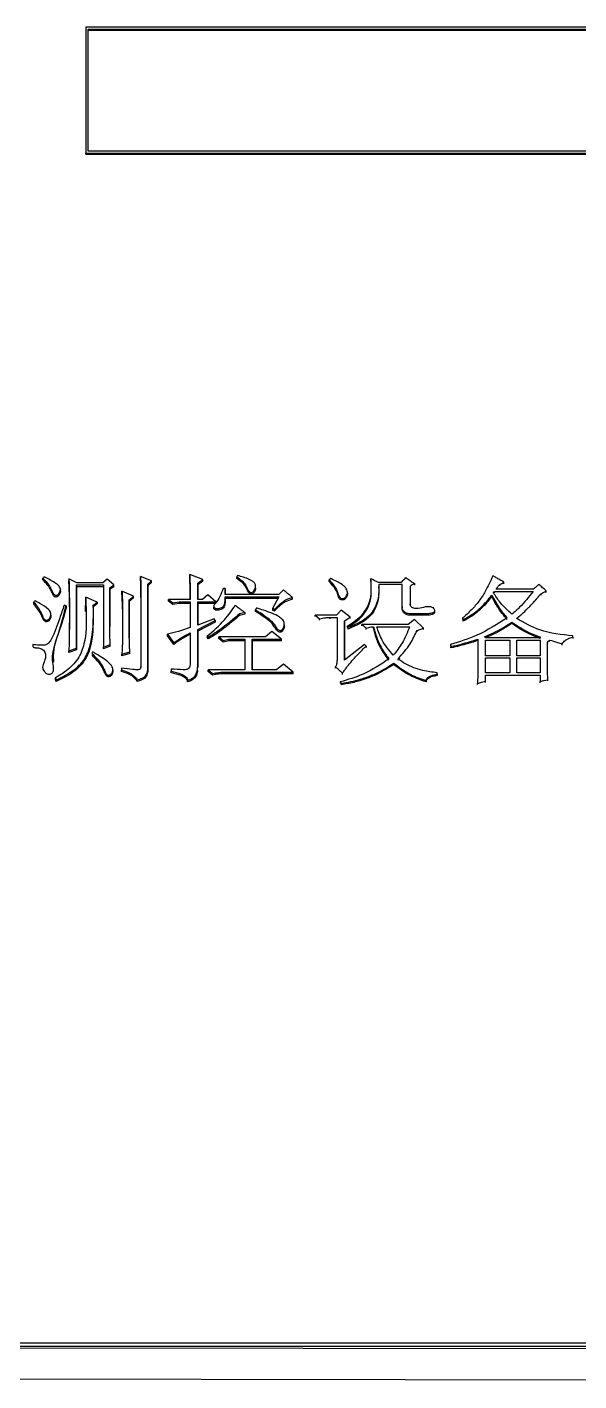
# Model space of a CAD drawing. Header units: millimetres. Extents: x 2404 to 4548, y 1024 to 2541.
# Drawn here: x 2931.29 to 2942.56, y 2223.2 to 2250.82 of the extents above; entities that cross this region are included whole.
import ezdxf

# ---------------------------------------------------------------- set-up
doc = ezdxf.new("R2010")
doc.units = ezdxf.units.MM

msp = doc.modelspace()

# ---------------------------------------------------------------- linework, layer by layer
at = {"color": 7, "linetype": 'Continuous', "lineweight": 25}
for p, q in [((2954.62, 2250.823), (2932.487, 2250.823)), ((2932.487, 2250.823), (2932.487, 2250.801)), ((2932.487, 2250.801), (2932.487, 2248.23)), ((2932.537, 2250.783), (2954.57, 2250.783)), ((2932.537, 2250.76), (2932.537, 2250.783)), ((2932.537, 2250.76), (2954.57, 2250.76)), ((2932.487, 2248.251), (2954.62, 2248.252)), ((2932.487, 2248.23), (2932.487, 2248.251)), ((2932.487, 2248.23), (2954.62, 2248.231)), ((2954.57, 2248.293), (2932.537, 2248.293)), ((2931.614, 2239.542), (2931.614, 2239.576)), ((2932.307, 2239.484), (2932.144, 2239.567)), ((2932.144, 2239.567), (2932.144, 2239.532)), ((2932.296, 2239.439), (2932.847, 2239.439)), ((2932.296, 2238.149), (2932.296, 2239.439)), ((2932.296, 2239.404), (2932.296, 2239.439)), ((2932.296, 2239.404), (2932.296, 2238.116)), ((2932.847, 2239.404), (2932.296, 2239.404)), ((2932.837, 2239.484), (2932.307, 2239.484)), ((2932.923, 2239.558), (2932.837, 2239.484)), ((2932.847, 2239.439), (2932.847, 2238.167)), ((2933.064, 2239.439), (2932.923, 2239.558)), ((2932.977, 2239.383), (2933.064, 2239.439)), ((2933.064, 2239.404), (2932.977, 2239.349)), ((2933.064, 2239.404), (2933.064, 2239.439)), ((2933.832, 2239.521), (2933.605, 2239.613)), ((2933.605, 2239.578), (2933.605, 2239.613)), ((2933.832, 2239.486), (2933.756, 2239.422)), ((2933.756, 2237.751), (2933.756, 2239.457)), ((2933.756, 2239.422), (2933.756, 2239.457)), ((2933.756, 2239.422), (2933.756, 2237.718)), ((2933.832, 2239.486), (2933.832, 2239.521)), ((2934.881, 2239.549), (2934.611, 2239.65)), ((2934.611, 2239.615), (2934.611, 2239.65)), ((2934.773, 2239.475), (2934.881, 2239.549)), ((2934.881, 2239.514), (2934.773, 2239.441)), ((2934.773, 2239.144), (2934.773, 2239.475)), ((2934.773, 2239.441), (2934.773, 2239.475)), ((2934.773, 2239.441), (2934.773, 2239.144)), ((2934.881, 2239.514), (2934.881, 2239.549)), ((2935.584, 2239.631), (2935.573, 2239.604)), ((2935.573, 2239.569), (2935.573, 2239.604)), ((2935.955, 2239.376), (2935.955, 2239.411)), ((2937.455, 2239.512), (2937.455, 2239.542)), ((2938.461, 2239.495), (2938.927, 2239.495)), ((2938.948, 2239.448), (2938.472, 2239.448)), ((2938.472, 2239.448), (2938.472, 2239.419)), ((2938.473, 2239.371), (2938.473, 2239.401)), ((2938.948, 2238.999), (2938.948, 2239.448)), ((2939.11, 2239.411), (2939.11, 2239.056)), ((2939.11, 2239.411), (2939.11, 2239.381)), ((2939.197, 2239.467), (2939.197, 2239.437)), ((2940.939, 2239.419), (2940.939, 2239.448)), ((2941.025, 2239.465), (2941.025, 2239.495)), ((2931.97, 2239.345), (2931.97, 2239.357)), ((2931.97, 2239.322), (2931.97, 2239.334)), ((2932.483, 2238.898), (2932.49, 2239.156)), ((2932.718, 2239.089), (2932.49, 2239.19)), ((2932.49, 2239.156), (2932.49, 2239.19)), ((2932.977, 2238.592), (2932.977, 2239.383)), ((2932.977, 2239.349), (2932.977, 2239.383)), ((2932.977, 2239.349), (2932.977, 2238.592)), ((2933.464, 2239.209), (2933.226, 2239.31)), ((2933.226, 2239.275), (2933.226, 2239.31)), ((2933.464, 2239.174), (2933.377, 2239.101)), ((2933.377, 2238.352), (2933.377, 2239.135)), ((2933.377, 2239.101), (2933.377, 2239.135)), ((2933.464, 2239.174), (2933.464, 2239.209)), ((2933.615, 2239.218), (2933.615, 2237.778)), ((2933.615, 2239.218), (2933.615, 2239.184)), ((2934.178, 2239.144), (2934.265, 2239.071)), ((2934.621, 2239.144), (2934.178, 2239.144)), ((2934.87, 2239.144), (2934.773, 2239.144)), ((2934.978, 2239.236), (2934.87, 2239.144)), ((2935.141, 2239.098), (2934.978, 2239.236)), ((2935.335, 2239.365), (2935.292, 2239.365)), ((2935.335, 2239.246), (2935.335, 2239.365)), ((2935.335, 2239.365), (2935.335, 2239.331)), ((2935.335, 2239.331), (2935.335, 2239.246)), ((2936.428, 2239.246), (2935.335, 2239.246)), ((2935.335, 2239.2), (2936.428, 2239.2)), ((2935.335, 2239.165), (2935.335, 2239.2)), ((2936.409, 2239.165), (2935.335, 2239.165)), ((2936.428, 2239.2), (2936.298, 2238.96)), ((2936.525, 2239.338), (2936.428, 2239.246)), ((2936.709, 2239.147), (2936.709, 2239.181)), ((2937.829, 2239.278), (2937.829, 2239.308)), ((2939.11, 2239.381), (2939.11, 2239.026)), ((2940.776, 2239.204), (2940.776, 2239.233)), ((2940.809, 2239.28), (2940.83, 2239.308)), ((2940.83, 2239.308), (2941.62, 2239.308)), ((2940.83, 2239.279), (2940.83, 2239.308)), ((2941.631, 2239.355), (2940.863, 2239.355)), ((2941.782, 2239.232), (2941.782, 2239.261)), ((2941.89, 2239.288), (2941.89, 2239.318)), ((2931.43, 2239.055), (2931.43, 2239.089)), ((2931.773, 2238.856), (2931.773, 2238.856)), ((2931.773, 2238.822), (2931.773, 2238.853)), ((2932.09, 2239.016), (2932.047, 2239.025)), ((2932.09, 2239.016), (2932.09, 2238.982)), ((2932.642, 2238.991), (2932.642, 2239.025)), ((2932.718, 2239.089), (2932.718, 2239.055)), ((2933.237, 2238.945), (2933.237, 2238.979)), ((2933.377, 2239.101), (2933.377, 2238.352)), ((2934.265, 2239.037), (2934.178, 2239.11)), ((2934.265, 2239.071), (2934.394, 2239.098)), ((2934.265, 2239.037), (2934.265, 2239.071)), ((2934.394, 2239.064), (2934.265, 2239.037)), ((2934.394, 2239.098), (2934.621, 2239.098)), ((2934.394, 2239.064), (2934.394, 2239.098)), ((2934.621, 2239.064), (2934.394, 2239.064)), ((2934.621, 2239.098), (2934.621, 2238.573)), ((2934.773, 2239.098), (2935.141, 2239.098)), ((2934.773, 2238.619), (2934.773, 2239.098)), ((2934.773, 2239.064), (2934.773, 2239.098)), ((2934.773, 2239.064), (2934.773, 2238.619)), ((2935.141, 2239.064), (2934.773, 2239.064)), ((2935.109, 2239.028), (2935.109, 2239.026)), ((2935.736, 2238.878), (2935.627, 2238.85)), ((2935.627, 2238.85), (2935.627, 2238.816)), ((2935.736, 2238.844), (2935.627, 2238.816)), ((2935.736, 2238.878), (2935.736, 2238.844)), ((2936.298, 2238.96), (2936.341, 2238.942)), ((2936.298, 2238.96), (2936.298, 2238.926)), ((2936.298, 2238.926), (2936.341, 2238.908)), ((2937.704, 2238.925), (2937.607, 2238.821)), ((2937.888, 2238.784), (2937.704, 2238.925)), ((2938.948, 2238.999), (2938.948, 2238.971)), ((2939.11, 2239.027), (2939.11, 2239.056)), ((2939.305, 2238.85), (2939.132, 2238.85)), ((2939.132, 2238.85), (2939.132, 2238.821)), ((2939.305, 2238.85), (2939.305, 2238.821)), ((2939.606, 2238.929), (2939.606, 2238.932)), ((2939.606, 2238.903), (2939.606, 2238.905)), ((2935.108, 2238.749), (2934.773, 2238.619)), ((2934.773, 2238.527), (2935.13, 2238.712)), ((2935.13, 2238.678), (2934.773, 2238.494)), ((2935.13, 2238.712), (2935.108, 2238.749)), ((2935.13, 2238.712), (2935.13, 2238.678)), ((2936.54, 2238.652), (2936.54, 2238.659)), ((2936.54, 2238.625), (2936.54, 2238.649)), ((2937.607, 2238.821), (2937.174, 2238.821)), ((2937.174, 2238.821), (2937.261, 2238.747)), ((2937.261, 2238.718), (2937.261, 2238.747)), ((2937.477, 2238.775), (2937.618, 2238.775)), ((2937.477, 2238.746), (2937.477, 2238.775)), ((2937.618, 2238.775), (2937.618, 2237.902)), ((2937.769, 2238.709), (2937.888, 2238.784)), ((2937.769, 2237.902), (2937.769, 2238.709)), ((2937.769, 2238.681), (2937.769, 2238.709)), ((2937.769, 2238.68), (2937.769, 2237.902)), ((2937.823, 2238.597), (2937.845, 2238.568)), ((2937.823, 2238.597), (2937.823, 2238.568)), ((2937.845, 2238.54), (2937.845, 2238.568)), ((2937.888, 2238.755), (2937.888, 2238.784)), ((2939.067, 2238.634), (2938.126, 2238.634)), ((2938.126, 2238.606), (2938.126, 2238.634)), ((2938.213, 2238.531), (2938.213, 2238.559)), ((2938.364, 2238.559), (2938.364, 2238.587)), ((2938.429, 2238.587), (2939.1, 2238.587)), ((2939.197, 2238.737), (2939.067, 2238.634)), ((2939.305, 2238.821), (2939.132, 2238.821)), ((2939.381, 2238.559), (2939.197, 2238.737)), ((2939.251, 2238.512), (2939.381, 2238.559)), ((2939.381, 2238.531), (2939.381, 2238.559)), ((2940.181, 2238.765), (2940.192, 2238.728)), ((2940.181, 2238.765), (2940.181, 2238.737)), ((2940.192, 2238.699), (2940.192, 2238.728)), ((2934.156, 2238.435), (2934.286, 2238.26)), ((2934.156, 2238.402), (2934.156, 2238.435)), ((2934.286, 2238.227), (2934.156, 2238.402)), ((2934.621, 2238.463), (2934.621, 2237.834)), ((2934.773, 2237.788), (2934.773, 2238.527)), ((2934.773, 2238.527), (2934.773, 2238.494)), ((2934.773, 2238.494), (2934.773, 2237.755)), ((2934.968, 2238.398), (2934.989, 2238.37)), ((2934.968, 2238.398), (2934.968, 2238.365)), ((2934.989, 2238.337), (2934.968, 2238.365)), ((2934.989, 2238.337), (2934.989, 2238.37)), ((2935.206, 2238.38), (2935.292, 2238.306)), ((2936.158, 2238.38), (2935.206, 2238.38)), ((2935.206, 2238.346), (2935.206, 2238.38)), ((2935.292, 2238.272), (2935.206, 2238.346)), ((2935.292, 2238.306), (2935.411, 2238.333)), ((2935.292, 2238.272), (2935.292, 2238.306)), ((2935.411, 2238.3), (2935.292, 2238.272)), ((2935.411, 2238.333), (2935.736, 2238.333)), ((2935.736, 2238.3), (2935.411, 2238.3)), ((2935.887, 2238.333), (2936.482, 2238.333)), ((2935.887, 2238.3), (2935.887, 2238.333)), ((2936.482, 2238.3), (2935.887, 2238.3)), ((2936.287, 2238.49), (2936.158, 2238.38)), ((2936.482, 2238.333), (2936.287, 2238.49)), ((2936.482, 2238.3), (2936.482, 2238.333)), ((2939.251, 2238.484), (2939.251, 2238.512)), ((2940.495, 2238.334), (2940.495, 2237.808)), ((2940.657, 2238.362), (2940.625, 2238.381)), ((2940.647, 2238.315), (2941.144, 2238.315)), ((2940.647, 2237.996), (2940.647, 2238.315)), ((2940.647, 2238.287), (2940.647, 2238.315)), ((2941.739, 2238.362), (2940.657, 2238.362)), ((2941.144, 2238.315), (2941.144, 2237.996)), ((2941.285, 2238.315), (2941.761, 2238.315)), ((2941.285, 2237.996), (2941.285, 2238.315)), ((2941.285, 2238.287), (2941.285, 2238.315)), ((2941.761, 2238.315), (2941.761, 2237.996)), ((2941.912, 2238.278), (2941.955, 2238.315)), ((2941.955, 2238.287), (2941.955, 2238.315)), ((2942.431, 2238.371), (2942.431, 2238.4)), ((2942.431, 2238.372), (2942.431, 2238.4)), ((2942.431, 2238.371), (2942.431, 2238.344)), ((2932.144, 2238.093), (2932.296, 2238.149)), ((2932.296, 2238.116), (2932.144, 2238.06)), ((2932.144, 2238.06), (2932.144, 2238.093)), ((2932.296, 2238.116), (2932.296, 2238.149)), ((2932.847, 2238.167), (2932.988, 2238.222)), ((2932.988, 2238.189), (2932.847, 2238.134)), ((2932.847, 2238.134), (2932.847, 2238.167)), ((2932.988, 2238.189), (2932.988, 2238.222)), ((2933.226, 2238.028), (2933.388, 2238.075)), ((2933.388, 2238.042), (2933.226, 2237.996)), ((2933.226, 2237.996), (2933.226, 2238.028)), ((2933.388, 2238.042), (2933.388, 2238.075)), ((2934.286, 2238.227), (2934.286, 2238.26)), ((2938.18, 2238.221), (2937.769, 2237.902)), ((2938.213, 2238.193), (2938.18, 2238.221)), ((2938.213, 2238.193), (2938.213, 2238.165)), ((2939.933, 2238.221), (2939.943, 2238.184)), ((2939.943, 2238.156), (2939.943, 2238.184)), ((2941.912, 2237.789), (2941.912, 2238.278)), ((2941.912, 2238.278), (2941.912, 2238.25)), ((2942.215, 2238.212), (2942.215, 2238.24)), ((2933.03, 2237.755), (2933.03, 2237.762)), ((2933.215, 2237.741), (2933.215, 2237.704)), ((2933.215, 2237.741), (2933.215, 2237.709)), ((2933.615, 2237.746), (2933.615, 2237.778)), ((2933.756, 2237.718), (2933.756, 2237.751)), ((2934.773, 2237.755), (2934.773, 2237.788)), ((2936.525, 2237.825), (2936.385, 2237.704)), ((2936.72, 2237.658), (2936.525, 2237.825)), ((2937.585, 2237.77), (2937.726, 2237.638)), ((2937.585, 2237.743), (2937.585, 2237.77)), ((2938.775, 2237.818), (2938.775, 2237.845)), ((2938.898, 2237.944), (2938.862, 2237.902)), ((2941.144, 2237.996), (2940.647, 2237.996)), ((2940.647, 2237.949), (2941.144, 2237.949)), ((2940.647, 2237.648), (2940.647, 2237.949)), ((2940.647, 2237.922), (2940.647, 2237.949)), ((2941.144, 2237.949), (2941.144, 2237.648)), ((2941.761, 2237.996), (2941.285, 2237.996)), ((2941.285, 2237.949), (2941.761, 2237.949)), ((2941.285, 2237.648), (2941.285, 2237.949)), ((2941.285, 2237.922), (2941.285, 2237.949)), ((2941.761, 2237.949), (2941.761, 2237.648)), ((2931.863, 2237.538), (2931.885, 2237.5)), ((2931.863, 2237.538), (2931.863, 2237.505)), ((2931.863, 2237.505), (2931.885, 2237.468)), ((2931.885, 2237.468), (2931.885, 2237.5)), ((2933.215, 2237.672), (2933.215, 2237.704)), ((2933.54, 2237.468), (2933.54, 2237.5)), ((2934.232, 2237.723), (2934.232, 2237.677)), ((2934.232, 2237.723), (2934.232, 2237.691)), ((2934.232, 2237.644), (2934.232, 2237.677)), ((2934.567, 2237.459), (2934.567, 2237.491)), ((2934.771, 2237.689), (2934.771, 2237.722)), ((2934.989, 2237.704), (2935.076, 2237.63)), ((2935.736, 2237.704), (2934.989, 2237.704)), ((2934.989, 2237.672), (2934.989, 2237.704)), ((2935.076, 2237.598), (2934.989, 2237.672)), ((2935.076, 2237.598), (2935.076, 2237.63)), ((2935.292, 2237.658), (2936.72, 2237.658)), ((2935.292, 2237.626), (2935.292, 2237.658)), ((2936.72, 2237.626), (2935.292, 2237.626)), ((2936.385, 2237.704), (2935.887, 2237.704)), ((2936.72, 2237.626), (2936.72, 2237.658)), ((2937.683, 2237.459), (2937.704, 2237.431)), ((2937.683, 2237.459), (2937.683, 2237.433)), ((2937.726, 2237.612), (2937.726, 2237.638)), ((2939.435, 2237.461), (2939.435, 2237.488)), ((2939.662, 2237.619), (2939.662, 2237.648)), ((2939.662, 2237.621), (2939.662, 2237.648)), ((2939.662, 2237.619), (2939.662, 2237.593)), ((2941.144, 2237.648), (2940.647, 2237.648)), ((2940.647, 2237.601), (2941.761, 2237.601)), ((2940.647, 2237.478), (2940.647, 2237.601)), ((2940.647, 2237.574), (2940.647, 2237.601)), ((2940.647, 2237.452), (2940.647, 2237.478)), ((2941.761, 2237.648), (2941.285, 2237.648)), ((2941.761, 2237.601), (2941.761, 2237.469)), ((2941.761, 2237.442), (2941.761, 2237.469)), ((2941.923, 2237.48), (2941.923, 2237.506)), ((2937.704, 2237.405), (2937.704, 2237.431)), ((2940.484, 2237.405), (2940.484, 2237.431)), ((2920.32, 2223.971), (2956.088, 2223.971)), ((2919.16, 2223.89), (2955.897, 2223.838)), ((2955.99, 2223.903), (2920.32, 2223.902)), ((2954.53, 2223.197), (2919.147, 2223.246))]:
    msp.add_line(p, q, dxfattribs=at)
at = {"color": 7, "linetype": 'Continuous', "lineweight": 25, "flags": 128}
for points in [[(2931.636, 2239.604), (2931.63, 2239.597), (2931.622, 2239.587), (2931.614, 2239.576)], [(2937.488, 2239.57), (2937.472, 2239.556), (2937.455, 2239.542)], [(2940.939, 2239.448), (2940.982, 2239.472), (2941.025, 2239.495)], [(2931.452, 2239.117), (2931.447, 2239.11), (2931.438, 2239.1), (2931.43, 2239.089)], [(2934.178, 2239.11), (2934.178, 2239.119), (2934.178, 2239.127), (2934.178, 2239.144)], [(2941.782, 2239.261), (2941.826, 2239.284), (2941.858, 2239.301), (2941.89, 2239.318)], [(2931.772, 2238.822), (2931.773, 2238.78), (2931.757, 2238.737), (2931.735, 2238.708), (2931.717, 2238.695), (2931.694, 2238.688), (2931.674, 2238.689), (2931.652, 2238.697), (2931.635, 2238.711), (2931.618, 2238.739), (2931.558, 2238.88), (2931.43, 2239.055), (2931.43, 2239.055)], [(2935.952, 2238.899), (2935.952, 2238.916), (2935.952, 2238.933)], [(2936.341, 2238.908), (2936.341, 2238.925), (2936.341, 2238.942)], [(2937.174, 2238.793), (2937.174, 2238.8), (2937.174, 2238.807), (2937.174, 2238.821)], [(2941.187, 2238.653), (2941.187, 2238.66), (2941.187, 2238.667), (2941.187, 2238.681)], [(2935.411, 2238.3), (2935.411, 2238.308), (2935.411, 2238.317), (2935.411, 2238.333)], [(2941.772, 2238.371), (2941.755, 2238.367), (2941.739, 2238.362)], [(2932.631, 2238.075), (2932.626, 2238.068), (2932.618, 2238.057), (2932.61, 2238.047)], [(2939.933, 2238.221), (2939.933, 2238.21), (2939.933, 2238.201), (2939.933, 2238.194)], [(2940.484, 2237.431), (2940.565, 2237.455), (2940.647, 2237.478)], [(2941.761, 2237.469), (2941.842, 2237.488), (2941.923, 2237.506)]]:
    msp.add_lwpolyline(points, dxfattribs=at)
at = {"color": 7, "linetype": 'Continuous', "lineweight": 25}
for points, knots in [([(2932.487, 2250.823), (2932.487, 2250.568), (2932.487, 2250.057), (2932.487, 2249.2), (2932.487, 2248.596), (2932.487, 2248.251)], [0, 0, 0, 0, 0.300081, 0.600162, 1, 1, 1, 1]), ([(2932.537, 2248.293), (2932.537, 2248.552), (2932.537, 2249.07), (2932.537, 2249.9), (2932.537, 2250.469), (2932.537, 2250.783)], [0, 0, 0, 0, 0.309921, 0.619841, 1, 1, 1, 1]), ([(2932.537, 2248.293), (2932.537, 2248.495), (2932.537, 2248.905), (2932.537, 2249.73), (2932.537, 2250.348), (2932.537, 2250.76)], [0, 0, 0, 0, 0.2437907, 0.495918, 1, 1, 1, 1]), ([(2931.614, 2239.576), (2931.644, 2239.546), (2931.699, 2239.488), (2931.768, 2239.392), (2931.803, 2239.312), (2931.824, 2239.26), (2931.84, 2239.24), (2931.857, 2239.231), (2931.877, 2239.227), (2931.897, 2239.229), (2931.919, 2239.239), (2931.944, 2239.263), (2931.962, 2239.297), (2931.973, 2239.338), (2931.966, 2239.379), (2931.933, 2239.436), (2931.853, 2239.489), (2931.749, 2239.549), (2931.674, 2239.586), (2931.636, 2239.604)], [0, 0, 0, 0, 0.120486, 0.230168, 0.339823, 0.374602, 0.392982, 0.411577, 0.427593, 0.446559, 0.467306, 0.493913, 0.542941, 0.579847, 0.61702, 0.661529, 0.765546, 0.882403, 1, 1, 1, 1]), ([(2931.969, 2239.322), (2931.969, 2239.321), (2931.974, 2239.307), (2931.966, 2239.272), (2931.948, 2239.235), (2931.924, 2239.208), (2931.903, 2239.196), (2931.88, 2239.192), (2931.859, 2239.195), (2931.842, 2239.204), (2931.818, 2239.231), (2931.788, 2239.333), (2931.711, 2239.442), (2931.636, 2239.519), (2931.614, 2239.542)], [0, 0, 0, 0, 0.0055612, 0.0706638, 0.1676367, 0.2085209, 0.2434023, 0.2783337, 0.313115, 0.3400719, 0.3669681, 0.4836117, 0.8508324, 1, 1, 1, 1]), ([(2932.144, 2239.567), (2932.145, 2239.557), (2932.145, 2239.542), (2932.145, 2239.522), (2932.146, 2239.507), (2932.146, 2239.492), (2932.146, 2239.477), (2932.147, 2239.462), (2932.147, 2239.45), (2932.147, 2239.44), (2932.147, 2239.432), (2932.148, 2239.425), (2932.148, 2239.417), (2932.148, 2239.41), (2932.148, 2239.403), (2932.148, 2239.395), (2932.149, 2239.38), (2932.15, 2239.328), (2932.151, 2239.268), (2932.152, 2239.208), (2932.153, 2239.178), (2932.153, 2239.138), (2932.154, 2239.088), (2932.155, 2239.028), (2932.155, 2238.968), (2932.155, 2238.908), (2932.155, 2238.848), (2932.155, 2238.788), (2932.155, 2238.728), (2932.154, 2238.668), (2932.154, 2238.607), (2932.153, 2238.547), (2932.152, 2238.487), (2932.151, 2238.427), (2932.15, 2238.377), (2932.149, 2238.337), (2932.149, 2238.307), (2932.148, 2238.277), (2932.147, 2238.246), (2932.147, 2238.206), (2932.146, 2238.17), (2932.145, 2238.129), (2932.145, 2238.108), (2932.144, 2238.093)], [0, 0, 0, 0, 0.0203708, 0.0305563, 0.0407417, 0.0509271, 0.0611126, 0.071298, 0.0814834, 0.0865761, 0.0916688, 0.0967616, 0.1018543, 0.106947, 0.1120397, 0.1171324, 0.1222251, 0.142596, 0.2240796, 0.2444504, 0.2648213, 0.2851921, 0.3259339, 0.3666757, 0.4074174, 0.4481592, 0.488901, 0.5296427, 0.5703845, 0.6111262, 0.651868, 0.6926097, 0.7333515, 0.7740932, 0.8148349, 0.8352058, 0.8555767, 0.8759475, 0.8963184, 0.9166892, 0.9583446, 0.9687584, 1, 1, 1, 1]), ([(2932.149, 2239.305), (2932.148, 2239.34), (2932.147, 2239.415), (2932.145, 2239.491), (2932.144, 2239.532)], [0, 0, 0, 0, 0.455718, 1, 1, 1, 1]), ([(2933.605, 2239.613), (2933.607, 2239.574), (2933.612, 2239.495), (2933.615, 2239.363), (2933.615, 2239.271), (2933.615, 2239.218)], [0, 0, 0, 0, 0.299228, 0.598476, 1, 1, 1, 1]), ([(2933.615, 2239.184), (2933.615, 2239.223), (2933.615, 2239.302), (2933.613, 2239.434), (2933.608, 2239.526), (2933.605, 2239.578)], [0, 0, 0, 0, 0.299614, 0.599241, 1, 1, 1, 1]), ([(2933.756, 2239.457), (2933.769, 2239.468), (2933.794, 2239.489), (2933.819, 2239.511), (2933.832, 2239.521)], [0, 0, 0, 0, 0.499999, 1, 1, 1, 1]), ([(2934.611, 2239.65), (2934.614, 2239.561), (2934.62, 2239.433), (2934.621, 2239.265), (2934.621, 2239.185), (2934.621, 2239.144)], [0, 0, 0, 0, 0.525139, 0.762561, 1, 1, 1, 1]), ([(2934.621, 2239.144), (2934.621, 2239.177), (2934.621, 2239.254), (2934.619, 2239.411), (2934.614, 2239.535), (2934.611, 2239.615)], [0, 0, 0, 0, 0.209271, 0.491301, 1, 1, 1, 1]), ([(2935.573, 2239.604), (2935.641, 2239.554), (2935.742, 2239.48), (2935.789, 2239.36), (2935.817, 2239.312), (2935.835, 2239.297), (2935.852, 2239.288), (2935.871, 2239.284), (2935.887, 2239.287), (2935.905, 2239.299), (2935.932, 2239.332), (2935.953, 2239.378), (2935.957, 2239.426), (2935.949, 2239.459), (2935.923, 2239.493), (2935.83, 2239.559), (2935.707, 2239.598), (2935.606, 2239.625), (2935.584, 2239.631)], [0, 0, 0, 0, 0.227643, 0.340918, 0.369432, 0.383636, 0.40814, 0.421602, 0.435183, 0.450932, 0.481252, 0.554321, 0.592682, 0.621741, 0.650784, 0.712011, 0.938181, 1, 1, 1, 1]), ([(2935.954, 2239.376), (2935.952, 2239.361), (2935.947, 2239.323), (2935.922, 2239.283), (2935.897, 2239.259), (2935.881, 2239.251), (2935.866, 2239.25), (2935.847, 2239.255), (2935.827, 2239.268), (2935.792, 2239.311), (2935.764, 2239.406), (2935.672, 2239.498), (2935.601, 2239.549), (2935.573, 2239.569)], [0, 0, 0, 0, 0.07582, 0.1920225, 0.2269507, 0.2494281, 0.2720712, 0.3002624, 0.3412801, 0.3833768, 0.5728284, 0.8321438, 1, 1, 1, 1]), ([(2937.455, 2239.542), (2937.492, 2239.501), (2937.567, 2239.418), (2937.636, 2239.295), (2937.653, 2239.2), (2937.688, 2239.169), (2937.711, 2239.161), (2937.737, 2239.161), (2937.765, 2239.17), (2937.793, 2239.19), (2937.816, 2239.222), (2937.833, 2239.265), (2937.83, 2239.316), (2937.805, 2239.372), (2937.709, 2239.465), (2937.593, 2239.524), (2937.5, 2239.564), (2937.488, 2239.57)], [0, 0, 0, 0, 0.147264, 0.295549, 0.379238, 0.397703, 0.416178, 0.440331, 0.464931, 0.490583, 0.529382, 0.57023, 0.614805, 0.662848, 0.734386, 0.964893, 1, 1, 1, 1]), ([(2937.828, 2239.278), (2937.829, 2239.276), (2937.835, 2239.259), (2937.829, 2239.223), (2937.81, 2239.181), (2937.783, 2239.151), (2937.754, 2239.136), (2937.726, 2239.131), (2937.701, 2239.134), (2937.682, 2239.143), (2937.663, 2239.164), (2937.644, 2239.214), (2937.62, 2239.298), (2937.552, 2239.405), (2937.49, 2239.473), (2937.455, 2239.512)], [0, 0, 0, 0, 0.007427, 0.08003, 0.156119, 0.209437, 0.252123, 0.294833, 0.329859, 0.356953, 0.384034, 0.449164, 0.593735, 0.772907, 1, 1, 1, 1]), ([(2937.823, 2238.597), (2937.921, 2238.659), (2938.113, 2238.781), (2938.335, 2239.122), (2938.319, 2239.401), (2938.31, 2239.57)], [0, 0, 0, 0, 0.29142, 0.569226, 1, 1, 1, 1]), ([(2937.823, 2238.568), (2937.921, 2238.63), (2938.113, 2238.752), (2938.335, 2239.093), (2938.319, 2239.371), (2938.31, 2239.54)], [0, 0, 0, 0, 0.291558, 0.569369, 1, 1, 1, 1]), ([(2938.472, 2239.448), (2938.472, 2239.344), (2938.472, 2239.134), (2938.297, 2238.762), (2938.018, 2238.643), (2937.845, 2238.568)], [0, 0, 0, 0, 0.271711, 0.545564, 1, 1, 1, 1]), ([(2938.472, 2239.418), (2938.472, 2239.314), (2938.472, 2239.104), (2938.297, 2238.733), (2938.018, 2238.614), (2937.845, 2238.54)], [0, 0, 0, 0, 0.27158, 0.545365, 1, 1, 1, 1]), ([(2938.31, 2239.57), (2938.325, 2239.563), (2938.354, 2239.548), (2938.405, 2239.523), (2938.441, 2239.505), (2938.461, 2239.495)], [0, 0, 0, 0, 0.293208, 0.586415, 1, 1, 1, 1]), ([(2938.927, 2239.495), (2938.938, 2239.506), (2938.961, 2239.528), (2938.993, 2239.559), (2939.014, 2239.579), (2939.024, 2239.588)], [0, 0, 0, 0, 0.365746, 0.682872, 1, 1, 1, 1]), ([(2939.024, 2239.588), (2939.053, 2239.568), (2939.11, 2239.528), (2939.168, 2239.487), (2939.197, 2239.467)], [0, 0, 0, 0, 0.4999994, 1, 1, 1, 1]), ([(2939.197, 2239.467), (2939.183, 2239.458), (2939.154, 2239.439), (2939.125, 2239.42), (2939.11, 2239.411)], [0, 0, 0, 0, 0.5, 1, 1, 1, 1]), ([(2940.798, 2239.626), (2940.75, 2239.517), (2940.671, 2239.338), (2940.518, 2239.107), (2940.363, 2238.925), (2940.242, 2238.819), (2940.181, 2238.765)], [0, 0, 0, 0, 0.33491, 0.554084, 0.775731, 1, 1, 1, 1]), ([(2941.025, 2239.495), (2940.996, 2239.512), (2940.944, 2239.542), (2940.868, 2239.585), (2940.821, 2239.612), (2940.798, 2239.626)], [0, 0, 0, 0, 0.380657, 0.690329, 1, 1, 1, 1]), ([(2940.863, 2239.355), (2940.875, 2239.371), (2940.901, 2239.402), (2940.926, 2239.433), (2940.939, 2239.448)], [0, 0, 0, 0, 0.499997, 1, 1, 1, 1]), ([(2941.739, 2239.448), (2941.721, 2239.433), (2941.685, 2239.402), (2941.649, 2239.371), (2941.631, 2239.355)], [0, 0, 0, 0, 0.500001, 1, 1, 1, 1]), ([(2941.89, 2239.318), (2941.865, 2239.339), (2941.815, 2239.383), (2941.764, 2239.427), (2941.739, 2239.448)], [0, 0, 0, 0, 0.5, 1, 1, 1, 1]), ([(2931.43, 2239.089), (2931.482, 2239.027), (2931.558, 2238.933), (2931.602, 2238.81), (2931.625, 2238.756), (2931.643, 2238.735), (2931.664, 2238.724), (2931.686, 2238.721), (2931.709, 2238.724), (2931.731, 2238.736), (2931.755, 2238.763), (2931.774, 2238.804), (2931.776, 2238.854), (2931.761, 2238.901), (2931.694, 2238.98), (2931.583, 2239.046), (2931.486, 2239.099), (2931.452, 2239.117)], [0, 0, 0, 0, 0.226353, 0.339206, 0.374163, 0.395072, 0.416138, 0.435558, 0.45699, 0.476776, 0.506219, 0.555776, 0.604139, 0.64694, 0.693735, 0.894302, 1, 1, 1, 1]), ([(2932.49, 2239.19), (2932.492, 2239.08), (2932.497, 2238.763), (2932.502, 2238.331), (2932.345, 2237.918), (2932.112, 2237.694), (2931.939, 2237.585), (2931.863, 2237.538)], [0, 0, 0, 0, 0.178231, 0.509536, 0.685642, 0.862667, 1, 1, 1, 1]), ([(2932.149, 2239.316), (2932.151, 2239.159), (2932.155, 2238.914), (2932.152, 2238.627), (2932.151, 2238.497), (2932.151, 2238.467), (2932.151, 2238.464), (2932.151, 2238.464), (2932.151, 2238.464)], [0, 0, 0, 0, 0.55345, 0.867203, 0.980365, 0.994237, 0.998832, 1, 1, 1, 1]), ([(2933.226, 2239.31), (2933.229, 2239.274), (2933.234, 2239.202), (2933.236, 2239.091), (2933.237, 2239.016), (2933.237, 2238.979)], [0, 0, 0, 0, 0.321919, 0.660869, 1, 1, 1, 1]), ([(2933.237, 2238.945), (2933.237, 2238.98), (2933.236, 2239.053), (2933.233, 2239.164), (2933.228, 2239.238), (2933.226, 2239.275)], [0, 0, 0, 0, 0.322349, 0.661088, 1, 1, 1, 1]), ([(2933.377, 2239.135), (2933.39, 2239.146), (2933.41, 2239.163), (2933.439, 2239.188), (2933.456, 2239.202), (2933.464, 2239.209)], [0, 0, 0, 0, 0.428366, 0.714182, 1, 1, 1, 1]), ([(2935.292, 2239.365), (2935.25, 2239.256), (2935.203, 2239.137), (2935.112, 2239.035), (2935.099, 2239.012), (2935.1, 2238.992), (2935.108, 2238.979), (2935.12, 2238.969), (2935.143, 2238.957), (2935.181, 2238.954), (2935.226, 2238.962), (2935.267, 2238.979), (2935.308, 2239.007), (2935.329, 2239.057), (2935.333, 2239.123), (2935.334, 2239.171), (2935.335, 2239.2)], [0, 0, 0, 0, 0.4106821, 0.448949, 0.4854413, 0.5017381, 0.5185591, 0.5366257, 0.5556421, 0.6082136, 0.6598889, 0.7105938, 0.7607915, 0.8279721, 0.8949904, 1, 1, 1, 1]), ([(2935.335, 2239.165), (2935.334, 2239.128), (2935.333, 2239.077), (2935.325, 2239.011), (2935.305, 2238.971), (2935.267, 2238.945), (2935.226, 2238.928), (2935.181, 2238.92), (2935.143, 2238.923), (2935.12, 2238.935), (2935.108, 2238.945), (2935.1, 2238.958), (2935.099, 2238.976), (2935.106, 2238.987), (2935.11, 2238.994)], [0, 0, 0, 0, 0.245823, 0.342709, 0.440308, 0.532677, 0.626007, 0.721139, 0.817923, 0.852922, 0.886162, 0.917099, 0.947064, 1, 1, 1, 1]), ([(2936.341, 2238.942), (2936.376, 2238.977), (2936.433, 2239.036), (2936.523, 2239.106), (2936.608, 2239.161), (2936.675, 2239.174), (2936.709, 2239.181)], [0, 0, 0, 0, 0.3344154, 0.5531384, 0.7747372, 1, 1, 1, 1]), ([(2936.709, 2239.147), (2936.658, 2239.133), (2936.574, 2239.111), (2936.481, 2239.04), (2936.408, 2238.977), (2936.363, 2238.931), (2936.341, 2238.908)], [0, 0, 0, 0, 0.345362, 0.565607, 0.783612, 1, 1, 1, 1]), ([(2936.709, 2239.181), (2936.684, 2239.202), (2936.641, 2239.239), (2936.58, 2239.291), (2936.543, 2239.322), (2936.525, 2239.338)], [0, 0, 0, 0, 0.407162, 0.703581, 1, 1, 1, 1]), ([(2940.192, 2238.728), (2940.271, 2238.773), (2940.399, 2238.848), (2940.555, 2238.979), (2940.675, 2239.1), (2940.743, 2239.189), (2940.776, 2239.233)], [0, 0, 0, 0, 0.345122, 0.565624, 0.783909, 1, 1, 1, 1]), ([(2940.776, 2239.204), (2940.723, 2239.136), (2940.635, 2239.024), (2940.485, 2238.888), (2940.345, 2238.785), (2940.243, 2238.728), (2940.192, 2238.699)], [0, 0, 0, 0, 0.334608, 0.554057, 0.775918, 1, 1, 1, 1]), ([(2940.776, 2239.233), (2940.825, 2239.14), (2940.912, 2238.974), (2941.035, 2238.829), (2941.09, 2238.765)], [0, 0, 0, 0, 0.556747, 1, 1, 1, 1]), ([(2941.09, 2238.736), (2941.021, 2238.818), (2940.899, 2238.964), (2940.814, 2239.131), (2940.776, 2239.204)], [0, 0, 0, 0, 0.563004, 1, 1, 1, 1]), ([(2941.187, 2238.84), (2941.106, 2238.915), (2940.962, 2239.048), (2940.855, 2239.21), (2940.809, 2239.28)], [0, 0, 0, 0, 0.56355, 1, 1, 1, 1]), ([(2941.62, 2239.308), (2941.577, 2239.252), (2941.492, 2239.139), (2941.348, 2238.981), (2941.241, 2238.887), (2941.187, 2238.84)], [0, 0, 0, 0, 0.334945, 0.666198, 1, 1, 1, 1]), ([(2941.285, 2238.756), (2941.287, 2238.758), (2941.291, 2238.761), (2941.295, 2238.765), (2941.3, 2238.768), (2941.305, 2238.772), (2941.31, 2238.776), (2941.313, 2238.779), (2941.318, 2238.783), (2941.323, 2238.787), (2941.327, 2238.79), (2941.331, 2238.793), (2941.334, 2238.796), (2941.339, 2238.8), (2941.345, 2238.805), (2941.351, 2238.81), (2941.359, 2238.817), (2941.383, 2238.837), (2941.441, 2238.89), (2941.501, 2238.95), (2941.577, 2239.028), (2941.62, 2239.075), (2941.656, 2239.115), (2941.664, 2239.124), (2941.672, 2239.133), (2941.68, 2239.143), (2941.686, 2239.149), (2941.692, 2239.156), (2941.699, 2239.165), (2941.707, 2239.174), (2941.715, 2239.183), (2941.721, 2239.19), (2941.726, 2239.196), (2941.73, 2239.2), (2941.734, 2239.205), (2941.738, 2239.21), (2941.742, 2239.214), (2941.745, 2239.218), (2941.749, 2239.222), (2941.753, 2239.227), (2941.756, 2239.231), (2941.759, 2239.235), (2941.762, 2239.238), (2941.766, 2239.243), (2941.77, 2239.247), (2941.774, 2239.252), (2941.778, 2239.256), (2941.781, 2239.259), (2941.782, 2239.261)], [0, 0, 0, 0, 0.012754, 0.019131, 0.0255081, 0.0382621, 0.0446391, 0.0510162, 0.0573932, 0.0701472, 0.0765243, 0.0829013, 0.0892783, 0.0956553, 0.1084094, 0.1211635, 0.1275405, 0.1530491, 0.2551015, 0.4592227, 0.5102396, 0.714344, 0.727098, 0.7398521, 0.7653602, 0.7781143, 0.7908683, 0.8036224, 0.8163764, 0.8418845, 0.8546386, 0.8673926, 0.8801467, 0.8865237, 0.8929007, 0.9056548, 0.9120318, 0.9184088, 0.9247859, 0.9375399, 0.9439169, 0.950294, 0.956671, 0.963048, 0.975802, 0.9821791, 0.9885561, 1, 1, 1, 1]), ([(2932.047, 2239.025), (2932.016, 2238.938), (2931.933, 2238.705), (2931.847, 2238.443), (2931.747, 2238.266), (2931.699, 2238.225), (2931.628, 2238.204), (2931.529, 2238.21), (2931.449, 2238.218), (2931.409, 2238.222)], [0, 0, 0, 0, 0.239125, 0.645779, 0.717633, 0.759609, 0.801685, 0.898672, 1, 1, 1, 1]), ([(2931.409, 2238.186), (2931.409, 2238.183), (2931.411, 2238.177), (2931.416, 2238.17), (2931.429, 2238.163), (2931.451, 2238.159), (2931.497, 2238.156), (2931.552, 2238.153), (2931.608, 2238.126), (2931.642, 2238.09), (2931.665, 2238.039), (2931.673, 2237.969), (2931.652, 2237.889), (2931.619, 2237.823), (2931.605, 2237.766), (2931.613, 2237.718), (2931.641, 2237.672), (2931.677, 2237.637), (2931.718, 2237.618), (2931.749, 2237.615), (2931.778, 2237.623), (2931.801, 2237.639), (2931.819, 2237.662), (2931.832, 2237.692), (2931.834, 2237.775), (2931.781, 2237.962), (2931.918, 2238.4), (2932.02, 2238.764), (2932.09, 2239.016)], [0, 0, 0, 0, 0.003564, 0.007141, 0.011667, 0.022281, 0.03379, 0.068951, 0.089643, 0.110396, 0.130498, 0.162022, 0.201668, 0.236438, 0.25911, 0.277, 0.29888, 0.327265, 0.340596, 0.354041, 0.36589, 0.376926, 0.38899, 0.402933, 0.419058, 0.496673, 0.653151, 1, 1, 1, 1]), ([(2932.09, 2238.982), (2932.064, 2238.88), (2931.982, 2238.569), (2931.814, 2238.205), (2931.826, 2237.925), (2931.828, 2237.863)], [0, 0, 0, 0, 0.274566, 0.839435, 1, 1, 1, 1]), ([(2931.885, 2237.5), (2931.987, 2237.552), (2932.193, 2237.655), (2932.453, 2237.872), (2932.65, 2238.345), (2932.646, 2238.734), (2932.642, 2239.025)], [0, 0, 0, 0, 0.180959, 0.363243, 0.524232, 1, 1, 1, 1]), ([(2932.642, 2238.991), (2932.641, 2238.882), (2932.64, 2238.555), (2932.611, 2238.125), (2932.362, 2237.743), (2932.117, 2237.58), (2931.939, 2237.494), (2931.885, 2237.468)], [0, 0, 0, 0, 0.1807563, 0.5448051, 0.6870336, 0.9056782, 1, 1, 1, 1]), ([(2932.642, 2239.025), (2932.655, 2239.036), (2932.68, 2239.057), (2932.705, 2239.079), (2932.718, 2239.089)], [0, 0, 0, 0, 0.5, 1, 1, 1, 1]), ([(2932.718, 2239.055), (2932.705, 2239.044), (2932.68, 2239.023), (2932.655, 2239.001), (2932.642, 2238.991)], [0, 0, 0, 0, 0.5, 1, 1, 1, 1]), ([(2933.237, 2238.979), (2933.237, 2238.798), (2933.237, 2238.589), (2933.237, 2238.379), (2933.237, 2238.352)], [0, 0, 0, 0, 0.868151, 1, 1, 1, 1]), ([(2934.968, 2238.398), (2935.092, 2238.503), (2935.311, 2238.69), (2935.471, 2238.923), (2935.541, 2239.025)], [0, 0, 0, 0, 0.564764, 1, 1, 1, 1]), ([(2935.627, 2238.85), (2935.581, 2238.811), (2935.532, 2238.77), (2935.48, 2238.727), (2935.471, 2238.719), (2935.463, 2238.712), (2935.454, 2238.705), (2935.442, 2238.695), (2935.43, 2238.686), (2935.419, 2238.676), (2935.41, 2238.669), (2935.401, 2238.662), (2935.383, 2238.648), (2935.321, 2238.599), (2935.192, 2238.498), (2935.065, 2238.418), (2934.989, 2238.37)], [0, 0, 0, 0, 0.227113, 0.241308, 0.255502, 0.269697, 0.283891, 0.298086, 0.326475, 0.340669, 0.354864, 0.369058, 0.383253, 0.440031, 0.667173, 1, 1, 1, 1]), ([(2935.541, 2239.025), (2935.567, 2239.005), (2935.613, 2238.971), (2935.678, 2238.921), (2935.716, 2238.892), (2935.736, 2238.878)], [0, 0, 0, 0, 0.404154, 0.702076, 1, 1, 1, 1]), ([(2935.952, 2238.933), (2935.995, 2238.907), (2936.099, 2238.844), (2936.238, 2238.739), (2936.346, 2238.632), (2936.381, 2238.549), (2936.419, 2238.519), (2936.446, 2238.51), (2936.471, 2238.511), (2936.49, 2238.518), (2936.508, 2238.537), (2936.53, 2238.58), (2936.545, 2238.635), (2936.536, 2238.692), (2936.501, 2238.74), (2936.374, 2238.838), (2936.182, 2238.902), (2936.022, 2238.954), (2935.974, 2238.97)], [0, 0, 0, 0, 0.09823, 0.238084, 0.342847, 0.395046, 0.415643, 0.436328, 0.448822, 0.461404, 0.474978, 0.500048, 0.559261, 0.58729, 0.615214, 0.674822, 0.90112, 1, 1, 1, 1]), ([(2935.974, 2238.97), (2935.972, 2238.967), (2935.967, 2238.959), (2935.96, 2238.947), (2935.955, 2238.937), (2935.952, 2238.933)], [0, 0, 0, 0, 0.253618, 0.626812, 1, 1, 1, 1]), ([(2936.539, 2238.625), (2936.539, 2238.619), (2936.543, 2238.586), (2936.528, 2238.541), (2936.507, 2238.501), (2936.488, 2238.484), (2936.471, 2238.477), (2936.45, 2238.476), (2936.428, 2238.482), (2936.402, 2238.497), (2936.356, 2238.555), (2936.299, 2238.655), (2936.146, 2238.778), (2936.027, 2238.853), (2935.952, 2238.899)], [0, 0, 0, 0, 0.023034, 0.119368, 0.163106, 0.184482, 0.20606, 0.22516, 0.254288, 0.284042, 0.327596, 0.510965, 0.694584, 1, 1, 1, 1]), ([(2939.132, 2238.85), (2939.105, 2238.851), (2939.052, 2238.853), (2938.984, 2238.887), (2938.952, 2238.944), (2938.949, 2238.981), (2938.948, 2238.999)], [0, 0, 0, 0, 0.293529, 0.577239, 0.79045, 1, 1, 1, 1]), ([(2939.132, 2238.821), (2939.105, 2238.822), (2939.052, 2238.824), (2938.984, 2238.858), (2938.952, 2238.915), (2938.949, 2238.952), (2938.948, 2238.97)], [0, 0, 0, 0, 0.293693, 0.577474, 0.790597, 1, 1, 1, 1]), ([(2939.11, 2239.056), (2939.109, 2239.052), (2939.107, 2239.045), (2939.106, 2239.035), (2939.107, 2239.028), (2939.114, 2239.02), (2939.126, 2239.007), (2939.138, 2238.987), (2939.164, 2238.973), (2939.235, 2238.961), (2939.352, 2238.967), (2939.469, 2239.016), (2939.551, 2238.99), (2939.585, 2238.968), (2939.603, 2238.944), (2939.609, 2238.924), (2939.608, 2238.905), (2939.601, 2238.89), (2939.586, 2238.876), (2939.547, 2238.858), (2939.451, 2238.847), (2939.364, 2238.849), (2939.305, 2238.85)], [0, 0, 0, 0, 0.0138, 0.025127, 0.031098, 0.037099, 0.060784, 0.089374, 0.112534, 0.153888, 0.320046, 0.483741, 0.537098, 0.589789, 0.612612, 0.635583, 0.657284, 0.674402, 0.691535, 0.721107, 0.811251, 1, 1, 1, 1]), ([(2939.606, 2238.902), (2939.607, 2238.899), (2939.61, 2238.89), (2939.607, 2238.874), (2939.6, 2238.859), (2939.584, 2238.846), (2939.534, 2238.824), (2939.437, 2238.819), (2939.351, 2238.82), (2939.305, 2238.821)], [0, 0, 0, 0, 0.031002, 0.089187, 0.134339, 0.17946, 0.263265, 0.602046, 1, 1, 1, 1]), ([(2932.988, 2238.222), (2932.986, 2238.255), (2932.983, 2238.319), (2932.979, 2238.442), (2932.978, 2238.533), (2932.977, 2238.592)], [0, 0, 0, 0, 0.261316, 0.522638, 1, 1, 1, 1]), ([(2934.621, 2238.573), (2934.568, 2238.554), (2934.487, 2238.526), (2934.333, 2238.476), (2934.231, 2238.452), (2934.156, 2238.435)], [0, 0, 0, 0, 0.3535749, 0.5303652, 1, 1, 1, 1]), ([(2935.627, 2238.816), (2935.581, 2238.777), (2935.512, 2238.719), (2935.439, 2238.659), (2935.41, 2238.636), (2935.401, 2238.629), (2935.392, 2238.621), (2935.383, 2238.614), (2935.374, 2238.607), (2935.365, 2238.6), (2935.356, 2238.593), (2935.345, 2238.584), (2935.333, 2238.575), (2935.321, 2238.566), (2935.312, 2238.559), (2935.303, 2238.552), (2935.294, 2238.545), (2935.276, 2238.531), (2935.213, 2238.483), (2935.115, 2238.414), (2935.026, 2238.36), (2934.989, 2238.337)], [0, 0, 0, 0, 0.227207, 0.340812, 0.355012, 0.369212, 0.383413, 0.397613, 0.411813, 0.426014, 0.440214, 0.454414, 0.482815, 0.497015, 0.511215, 0.525416, 0.539616, 0.553816, 0.610618, 0.837948, 1, 1, 1, 1]), ([(2937.261, 2238.747), (2937.3, 2238.756), (2937.372, 2238.773), (2937.445, 2238.774), (2937.477, 2238.775)], [0, 0, 0, 0, 0.558839, 1, 1, 1, 1]), ([(2938.126, 2238.634), (2938.138, 2238.623), (2938.159, 2238.605), (2938.188, 2238.58), (2938.204, 2238.566), (2938.213, 2238.559)], [0, 0, 0, 0, 0.428366, 0.714185, 1, 1, 1, 1]), ([(2938.213, 2238.559), (2938.23, 2238.564), (2938.263, 2238.573), (2938.314, 2238.584), (2938.347, 2238.586), (2938.364, 2238.587)], [0, 0, 0, 0, 0.3484066, 0.6722881, 1, 1, 1, 1]), ([(2938.364, 2238.587), (2938.399, 2238.455), (2938.463, 2238.218), (2938.612, 2238.018), (2938.678, 2237.93)], [0, 0, 0, 0, 0.555454, 1, 1, 1, 1]), ([(2938.764, 2238.005), (2938.681, 2238.104), (2938.534, 2238.28), (2938.461, 2238.494), (2938.429, 2238.587)], [0, 0, 0, 0, 0.56317, 1, 1, 1, 1]), ([(2939.1, 2238.587), (2939.054, 2238.471), (2938.971, 2238.261), (2938.828, 2238.084), (2938.764, 2238.005)], [0, 0, 0, 0, 0.555585, 1, 1, 1, 1]), ([(2941.09, 2238.765), (2940.889, 2238.638), (2940.528, 2238.408), (2940.116, 2238.279), (2939.933, 2238.221)], [0, 0, 0, 0, 0.555577, 1, 1, 1, 1]), ([(2940.625, 2238.381), (2940.688, 2238.408), (2940.817, 2238.463), (2941.006, 2238.563), (2941.127, 2238.642), (2941.187, 2238.681)], [0, 0, 0, 0, 0.320214, 0.659112, 1, 1, 1, 1]), ([(2941.187, 2238.652), (2941.13, 2238.615), (2941.013, 2238.538), (2940.836, 2238.444), (2940.714, 2238.391), (2940.658, 2238.367)], [0, 0, 0, 0, 0.339407, 0.698467, 1, 1, 1, 1]), ([(2941.187, 2238.681), (2941.289, 2238.612), (2941.472, 2238.489), (2941.68, 2238.407), (2941.772, 2238.372)], [0, 0, 0, 0, 0.556532, 1, 1, 1, 1]), ([(2941.772, 2238.343), (2941.655, 2238.39), (2941.448, 2238.472), (2941.267, 2238.597), (2941.187, 2238.652)], [0, 0, 0, 0, 0.563368, 1, 1, 1, 1]), ([(2942.431, 2238.4), (2942.2, 2238.424), (2941.79, 2238.466), (2941.438, 2238.668), (2941.285, 2238.756)], [0, 0, 0, 0, 0.56492, 1, 1, 1, 1]), ([(2933.237, 2238.352), (2933.237, 2238.318), (2933.236, 2238.252), (2933.233, 2238.144), (2933.228, 2238.069), (2933.226, 2238.028)], [0, 0, 0, 0, 0.309604, 0.619232, 1, 1, 1, 1]), ([(2933.388, 2238.075), (2933.386, 2238.106), (2933.382, 2238.168), (2933.379, 2238.261), (2933.378, 2238.321), (2933.377, 2238.352)], [0, 0, 0, 0, 0.3442396, 0.6720437, 1, 1, 1, 1]), ([(2934.286, 2238.26), (2934.345, 2238.302), (2934.451, 2238.378), (2934.569, 2238.437), (2934.621, 2238.463)], [0, 0, 0, 0, 0.5565349, 1, 1, 1, 1]), ([(2934.621, 2238.429), (2934.555, 2238.397), (2934.436, 2238.339), (2934.332, 2238.261), (2934.286, 2238.227)], [0, 0, 0, 0, 0.5637433, 1, 1, 1, 1]), ([(2935.736, 2238.333), (2935.736, 2238.246), (2935.736, 2238.037), (2935.736, 2237.827), (2935.736, 2237.704)], [0, 0, 0, 0, 0.415229, 1, 1, 1, 1]), ([(2935.887, 2237.704), (2935.887, 2237.792), (2935.887, 2238.001), (2935.887, 2238.211), (2935.887, 2238.333)], [0, 0, 0, 0, 0.41523, 1, 1, 1, 1]), ([(2935.887, 2238.3), (2935.887, 2238.213), (2935.887, 2238.015), (2935.887, 2237.816), (2935.887, 2237.704)], [0, 0, 0, 0, 0.437793, 1, 1, 1, 1]), ([(2938.678, 2237.902), (2938.596, 2238.016), (2938.45, 2238.217), (2938.39, 2238.455), (2938.364, 2238.558)], [0, 0, 0, 0, 0.563754, 1, 1, 1, 1]), ([(2938.862, 2237.93), (2938.951, 2238.03), (2939.11, 2238.206), (2939.208, 2238.419), (2939.251, 2238.512)], [0, 0, 0, 0, 0.563739, 1, 1, 1, 1]), ([(2939.943, 2238.184), (2940.012, 2238.199), (2940.139, 2238.228), (2940.323, 2238.279), (2940.438, 2238.316), (2940.495, 2238.334)], [0, 0, 0, 0, 0.368755, 0.684174, 1, 1, 1, 1]), ([(2940.495, 2238.305), (2940.428, 2238.284), (2940.304, 2238.244), (2940.119, 2238.196), (2940.002, 2238.169), (2939.943, 2238.155)], [0, 0, 0, 0, 0.368815, 0.684259, 1, 1, 1, 1]), ([(2941.955, 2238.315), (2942.01, 2238.299), (2942.096, 2238.272), (2942.183, 2238.249), (2942.215, 2238.24)], [0, 0, 0, 0, 0.632425, 1, 1, 1, 1]), ([(2942.215, 2238.24), (2942.232, 2238.263), (2942.262, 2238.3), (2942.319, 2238.336), (2942.373, 2238.359), (2942.412, 2238.367), (2942.431, 2238.371)], [0, 0, 0, 0, 0.330275, 0.550122, 0.773937, 1, 1, 1, 1]), ([(2931.409, 2238.222), (2931.409, 2238.215), (2931.409, 2238.203), (2931.409, 2238.191), (2931.409, 2238.186)], [0, 0, 0, 0, 0.56, 1, 1, 1, 1]), ([(2932.61, 2238.047), (2932.645, 2238.012), (2932.752, 2237.905), (2932.852, 2237.758), (2932.896, 2237.63), (2932.926, 2237.604), (2932.944, 2237.598), (2932.965, 2237.599), (2932.988, 2237.607), (2933.011, 2237.623), (2933.03, 2237.65), (2933.041, 2237.687), (2933.041, 2237.733), (2933.021, 2237.788), (2932.952, 2237.864), (2932.819, 2237.961), (2932.7, 2238.033), (2932.631, 2238.075)], [0, 0, 0, 0, 0.115425, 0.348555, 0.412098, 0.42532, 0.438686, 0.453028, 0.472542, 0.492546, 0.515345, 0.548269, 0.582418, 0.623377, 0.682539, 0.816306, 1, 1, 1, 1]), ([(2933.029, 2237.729), (2933.03, 2237.728), (2933.041, 2237.71), (2933.042, 2237.67), (2933.033, 2237.624), (2933.012, 2237.591), (2932.987, 2237.574), (2932.963, 2237.566), (2932.943, 2237.566), (2932.927, 2237.571), (2932.911, 2237.584), (2932.877, 2237.637), (2932.844, 2237.736), (2932.747, 2237.875), (2932.661, 2237.961), (2932.61, 2238.014)], [0, 0, 0, 0, 0.0040848, 0.08075, 0.1464749, 0.1863724, 0.226461, 0.2573655, 0.2796299, 0.298531, 0.3173812, 0.3558993, 0.5375188, 0.7192148, 1, 1, 1, 1]), ([(2937.726, 2237.638), (2937.73, 2237.643), (2937.735, 2237.651), (2937.742, 2237.661), (2937.75, 2237.671), (2937.757, 2237.681), (2937.765, 2237.691), (2937.77, 2237.699), (2937.778, 2237.709), (2937.785, 2237.719), (2937.793, 2237.729), (2937.798, 2237.736), (2937.81, 2237.751), (2937.85, 2237.803), (2937.906, 2237.87), (2938.021, 2238.001), (2938.12, 2238.101), (2938.202, 2238.182), (2938.213, 2238.193)], [0, 0, 0, 0, 0.025377, 0.038065, 0.050754, 0.076131, 0.088819, 0.101507, 0.114196, 0.139573, 0.152261, 0.16495, 0.177638, 0.228393, 0.431466, 0.532978, 0.939243, 1, 1, 1, 1]), ([(2933.615, 2237.778), (2933.615, 2237.771), (2933.615, 2237.756), (2933.608, 2237.736), (2933.596, 2237.721), (2933.58, 2237.712), (2933.529, 2237.704), (2933.406, 2237.721), (2933.292, 2237.733), (2933.215, 2237.741)], [0, 0, 0, 0, 0.052862, 0.108161, 0.143222, 0.178347, 0.234295, 0.480556, 1, 1, 1, 1]), ([(2933.54, 2237.5), (2933.574, 2237.511), (2933.642, 2237.532), (2933.747, 2237.611), (2933.753, 2237.698), (2933.756, 2237.751)], [0, 0, 0, 0, 0.294131, 0.576582, 1, 1, 1, 1]), ([(2934.621, 2237.834), (2934.621, 2237.817), (2934.619, 2237.784), (2934.596, 2237.732), (2934.538, 2237.706), (2934.415, 2237.71), (2934.313, 2237.717), (2934.232, 2237.723)], [0, 0, 0, 0, 0.111586, 0.225233, 0.353074, 0.48645, 1, 1, 1, 1]), ([(2934.567, 2237.491), (2934.605, 2237.505), (2934.677, 2237.533), (2934.766, 2237.639), (2934.77, 2237.732), (2934.773, 2237.788)], [0, 0, 0, 0, 0.29307, 0.573859, 1, 1, 1, 1]), ([(2937.618, 2237.902), (2937.616, 2237.876), (2937.614, 2237.83), (2937.594, 2237.788), (2937.585, 2237.77)], [0, 0, 0, 0, 0.557224, 1, 1, 1, 1]), ([(2938.678, 2237.93), (2938.507, 2237.817), (2938.198, 2237.614), (2937.841, 2237.507), (2937.683, 2237.459)], [0, 0, 0, 0, 0.554852, 1, 1, 1, 1]), ([(2937.704, 2237.431), (2937.836, 2237.455), (2938.052, 2237.494), (2938.337, 2237.598), (2938.567, 2237.707), (2938.706, 2237.799), (2938.775, 2237.845)], [0, 0, 0, 0, 0.3437, 0.56446, 0.78335, 1, 1, 1, 1]), ([(2938.775, 2237.817), (2938.666, 2237.748), (2938.486, 2237.633), (2938.207, 2237.521), (2937.96, 2237.446), (2937.79, 2237.418), (2937.704, 2237.404)], [0, 0, 0, 0, 0.335493, 0.555469, 0.777124, 1, 1, 1, 1]), ([(2938.775, 2237.845), (2938.886, 2237.76), (2939.087, 2237.607), (2939.328, 2237.525), (2939.435, 2237.488)], [0, 0, 0, 0, 0.554975, 1, 1, 1, 1]), ([(2939.435, 2237.46), (2939.299, 2237.509), (2939.059, 2237.595), (2938.861, 2237.75), (2938.775, 2237.817)], [0, 0, 0, 0, 0.564668, 1, 1, 1, 1]), ([(2939.662, 2237.648), (2939.563, 2237.659), (2939.401, 2237.679), (2939.186, 2237.747), (2939.014, 2237.824), (2938.912, 2237.895), (2938.862, 2237.93)], [0, 0, 0, 0, 0.343988, 0.565055, 0.783969, 1, 1, 1, 1]), ([(2940.495, 2237.808), (2940.495, 2237.771), (2940.494, 2237.699), (2940.491, 2237.573), (2940.487, 2237.484), (2940.484, 2237.431)], [0, 0, 0, 0, 0.289216, 0.578434, 1, 1, 1, 1]), ([(2941.923, 2237.506), (2941.921, 2237.539), (2941.916, 2237.603), (2941.913, 2237.697), (2941.912, 2237.758), (2941.912, 2237.789)], [0, 0, 0, 0, 0.350188, 0.675022, 1, 1, 1, 1]), ([(2933.215, 2237.704), (2933.26, 2237.691), (2933.333, 2237.67), (2933.424, 2237.621), (2933.494, 2237.57), (2933.525, 2237.523), (2933.54, 2237.5)], [0, 0, 0, 0, 0.347625, 0.569681, 0.787632, 1, 1, 1, 1]), ([(2933.54, 2237.468), (2933.514, 2237.503), (2933.472, 2237.56), (2933.383, 2237.612), (2933.302, 2237.648), (2933.244, 2237.664), (2933.215, 2237.672)], [0, 0, 0, 0, 0.329538, 0.550163, 0.774094, 1, 1, 1, 1]), ([(2933.756, 2237.718), (2933.755, 2237.686), (2933.752, 2237.622), (2933.687, 2237.512), (2933.596, 2237.485), (2933.54, 2237.468)], [0, 0, 0, 0, 0.270029, 0.543705, 1, 1, 1, 1]), ([(2934.232, 2237.677), (2934.301, 2237.662), (2934.405, 2237.639), (2934.513, 2237.584), (2934.561, 2237.536), (2934.565, 2237.506), (2934.567, 2237.491)], [0, 0, 0, 0, 0.512125, 0.772785, 0.888448, 1, 1, 1, 1]), ([(2934.567, 2237.459), (2934.565, 2237.474), (2934.561, 2237.504), (2934.513, 2237.552), (2934.405, 2237.607), (2934.301, 2237.629), (2934.232, 2237.644)], [0, 0, 0, 0, 0.111456, 0.227071, 0.487738, 1, 1, 1, 1]), ([(2934.768, 2237.69), (2934.767, 2237.677), (2934.765, 2237.629), (2934.728, 2237.557), (2934.655, 2237.491), (2934.597, 2237.47), (2934.567, 2237.459)], [0, 0, 0, 0, 0.1208901, 0.4516869, 0.7214107, 1, 1, 1, 1]), ([(2935.076, 2237.63), (2935.116, 2237.64), (2935.187, 2237.656), (2935.26, 2237.657), (2935.292, 2237.658)], [0, 0, 0, 0, 0.558835, 1, 1, 1, 1]), ([(2935.292, 2237.626), (2935.251, 2237.625), (2935.178, 2237.623), (2935.107, 2237.606), (2935.076, 2237.598)], [0, 0, 0, 0, 0.561085, 1, 1, 1, 1]), ([(2939.435, 2237.488), (2939.44, 2237.503), (2939.45, 2237.535), (2939.492, 2237.567), (2939.561, 2237.599), (2939.62, 2237.611), (2939.662, 2237.619)], [0, 0, 0, 0, 0.175771, 0.359485, 0.548639, 1, 1, 1, 1]), ([(2939.662, 2237.592), (2939.628, 2237.585), (2939.567, 2237.573), (2939.496, 2237.544), (2939.456, 2237.51), (2939.44, 2237.484), (2939.436, 2237.467), (2939.435, 2237.46)], [0, 0, 0, 0, 0.36709, 0.669259, 0.811722, 0.924466, 1, 1, 1, 1]), ([(2939.662, 2237.592), (2939.662, 2237.597), (2939.662, 2237.607), (2939.662, 2237.616), (2939.662, 2237.62)], [0, 0, 0, 0, 0.56, 1, 1, 1, 1])]:
    msp.add_open_spline(points, degree=3, knots=knots, dxfattribs=at)

doc.saveas('drawing.dxf')
